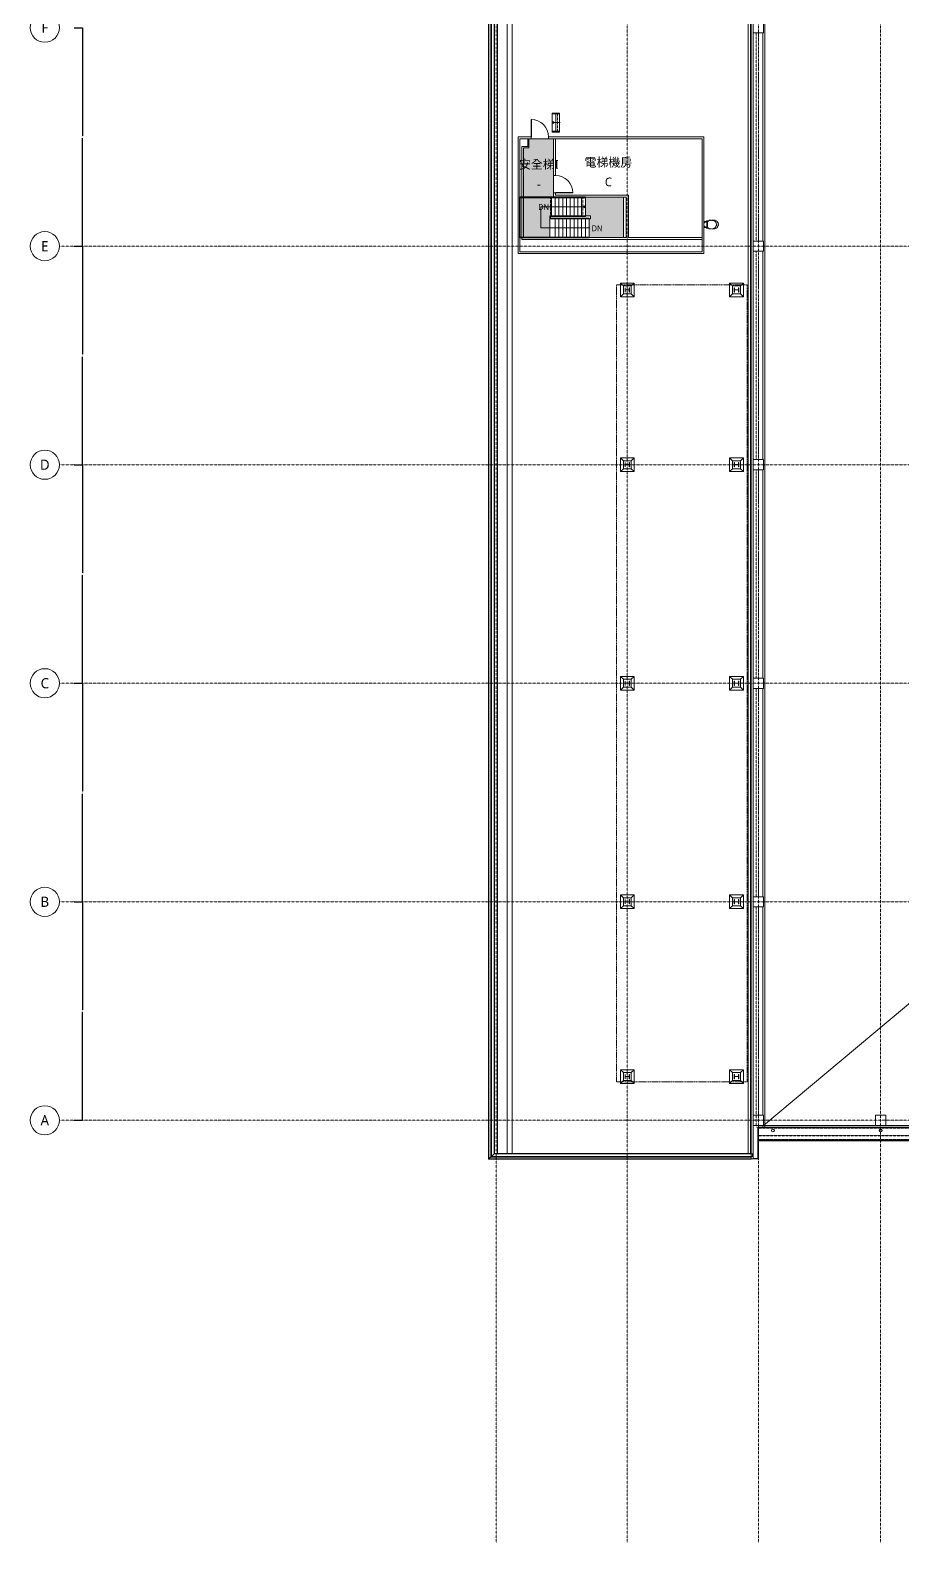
# Model space of a CAD drawing. Extents: x -255138 to 664740, y -29000 to 131250.
# Drawn here: x -32000 to 27918, y -29000 to 74825 of the extents above; entities that cross this region are included whole.
import ezdxf
from ezdxf.enums import TextEntityAlignment as Align

# ---------------------------------------------------------------- set-up
doc = ezdxf.new("R2010")
doc.units = 0
doc.header["$LTSCALE"] = 10
for name, pattern in [('H12PL4$0$JJP_三點線', [0.9, 0.3, -0.15, 0, -0.15, 0, -0.15, 0, -0.15]), ('H12PL4$0$JJP_虛線(退縮線、投影線、地下室範圍、非屬本工程、圖面分區)', [0.45, 0.3, -0.15]), ('H12PL4$0$TAI_虛線', [5.644, 2.822, -2.822]), ('H12PL4$0$虛線', [0.846667, 0.423333, -0.423333])]:
    doc.linetypes.add(name, pattern=pattern)
for name, color, linetype in [('H12PL4$0$A-DIM', 252, 'Continuous'), ('H12PL4$0$A-OBJE-2D', 252, 'Continuous'), ('H12PL4$0$A-OBJE-MEP', 252, 'Continuous'), ('H12PL4$0$A-ROOF', 252, 'Continuous'), ('H12PL4$0$A-STRS', 252, 'Continuous'), ('H12PL4$0$A-TEXT', 252, 'Continuous'), ('H12PL4$0$A-WALL-EX', 252, 'Continuous'), ('H12PL4$0$A-WALL-IN', 252, 'Continuous'), ('H12PL4$0$A-ZONE', 252, 'Continuous'), ('H12PL4$0$Door', 252, 'Continuous'), ('H12PL4$0$Hattch', 252, 'Continuous'), ('H12PL4$0$S-COL', 252, 'Continuous'), ('H12PL4$0$S-GRID', 252, 'Continuous'), ('H12PL4$0$S-SLAB-SHOW', 252, 'Continuous')]:
    doc.layers.add(name, color=color, linetype=linetype)
doc.styles.add('H12PL4$0$dim-txt', font='isocp.shx', dxfattribs={"width": 0.7, "bigfont": 'chineset.shx'})
doc.styles.add('H12PL4$0$Standard', font='', dxfattribs={"width": 0.8})
doc.styles.get('H12PL4$0$Standard').set_extended_font_data('Microsoft JhengHei')
doc.dimstyles.new('H12PL4$0$ARCH-dim-200MM', dxfattribs={"dimscale": 200, "dimtxt": 0.3, "dimasz": 0.1, "dimexe": 0.1, "dimexo": 0.1, "dimgap": 0.05, "dimtad": 1, "dimdec": 0, "dimlfac": 10, "dimrnd": 0.5, "dimdsep": 46, "dimtxsty": 'H12PL4$0$dim-txt', "dimblk": 'H12PL4$0$_Dot', "dimcen": 2, "dimclrd": 256, "dimclre": 256, "dimclrt": 256, "dimadec": 0, "dimazin": 0, "dimtfac": 1, "dimtix": 1, "dimtmove": 2, "dimatfit": 3, "dimldrblk": 'H12PL4$0$_OBLIQUE', "dimfxl": 1, "dimtvp": 1, "dimtolj": 1, "dimarcsym": 0})

# ---------------------------------------------------------------- blocks, each defined once
blk = doc.blocks.new('*D163')
at = {"layer": 'DEFPOINTS', "color": 0, "linetype": 'Continuous', "transparency": 16777216}
for p in [(-29000, 75000), (-29000, 60000), (-28420, 60000)]:
    blk.add_point(p, dxfattribs=at)
at = {"layer": 'H12PL4$0$A-DIM', "linetype": 'Continuous', "lineweight": -2, "transparency": 16777216}
for p, q in [((-28980, 75000), (-28400, 75000)), ((-28420, 74980), (-28420, 67588)), ((-28420, 60020), (-28420, 67412)), ((-28980, 60000), (-28400, 60000))]:
    blk.add_line(p, q, dxfattribs=at)
at = {"layer": 'H12PL4$0$A-DIM', "linetype": 'Continuous', "lineweight": 0, "transparency": 16777216, "insert": (-28420, 67500), "char_height": 60, "attachment_point": 5, "rotation": 90, "style": 'H12PL4$0$dim-txt'}
blk.add_mtext('\\A1;150000', dxfattribs=at)
blk = doc.blocks.new('H12PL4$0$_Dot')
blk = doc.blocks.new('H12PL4$0$_OBLIQUE')
at = {"color": 0, "linetype": 'ByBlock', "lineweight": -2}
blk.add_line((-0.5, -0.5), (0.5, 0.5), dxfattribs=at)
blk = doc.blocks.new('*D164')
at = {"layer": 'DEFPOINTS', "color": 0, "linetype": 'Continuous', "transparency": 16777216}
for p in [(-29000, 60000), (-29000, 45000), (-28420, 45000)]:
    blk.add_point(p, dxfattribs=at)
at = {"layer": 'H12PL4$0$A-DIM', "linetype": 'Continuous', "lineweight": -2, "transparency": 16777216}
for p, q in [((-28980, 60000), (-28400, 60000)), ((-28420, 59980), (-28420, 52588)), ((-28420, 45020), (-28420, 52412)), ((-28980, 45000), (-28400, 45000))]:
    blk.add_line(p, q, dxfattribs=at)
at = {"layer": 'H12PL4$0$A-DIM', "linetype": 'Continuous', "lineweight": 0, "transparency": 16777216, "insert": (-28420, 52500), "char_height": 60, "attachment_point": 5, "rotation": 90, "style": 'H12PL4$0$dim-txt'}
blk.add_mtext('\\A1;150000', dxfattribs=at)
blk = doc.blocks.new('*D165')
at = {"layer": 'DEFPOINTS', "color": 0, "linetype": 'Continuous', "transparency": 16777216}
for p in [(-29000, 45000), (-29000, 30000), (-28420, 30000)]:
    blk.add_point(p, dxfattribs=at)
at = {"layer": 'H12PL4$0$A-DIM', "linetype": 'Continuous', "lineweight": -2, "transparency": 16777216}
for p, q in [((-28980, 45000), (-28400, 45000)), ((-28420, 44980), (-28420, 37588)), ((-28420, 30020), (-28420, 37412)), ((-28980, 30000), (-28400, 30000))]:
    blk.add_line(p, q, dxfattribs=at)
at = {"layer": 'H12PL4$0$A-DIM', "linetype": 'Continuous', "lineweight": 0, "transparency": 16777216, "insert": (-28420, 37500), "char_height": 60, "attachment_point": 5, "rotation": 90, "style": 'H12PL4$0$dim-txt'}
blk.add_mtext('\\A1;150000', dxfattribs=at)
blk = doc.blocks.new('*D166')
at = {"layer": 'DEFPOINTS', "color": 0, "linetype": 'Continuous', "transparency": 16777216}
for p in [(-29000, 30000), (-29000, 15000), (-28420, 15000)]:
    blk.add_point(p, dxfattribs=at)
at = {"layer": 'H12PL4$0$A-DIM', "linetype": 'Continuous', "lineweight": -2, "transparency": 16777216}
for p, q in [((-28980, 30000), (-28400, 30000)), ((-28420, 29980), (-28420, 22588)), ((-28420, 15020), (-28420, 22412)), ((-28980, 15000), (-28400, 15000))]:
    blk.add_line(p, q, dxfattribs=at)
at = {"layer": 'H12PL4$0$A-DIM', "linetype": 'Continuous', "lineweight": 0, "transparency": 16777216, "insert": (-28420, 22500), "char_height": 60, "attachment_point": 5, "rotation": 90, "style": 'H12PL4$0$dim-txt'}
blk.add_mtext('\\A1;150000', dxfattribs=at)
blk = doc.blocks.new('*D167')
at = {"layer": 'DEFPOINTS', "color": 0, "linetype": 'Continuous', "transparency": 16777216}
for p in [(-29000, 15000), (-29000, 0), (-28420, 0)]:
    blk.add_point(p, dxfattribs=at)
at = {"layer": 'H12PL4$0$A-DIM', "linetype": 'Continuous', "lineweight": -2, "transparency": 16777216}
for p, q in [((-28980, 15000), (-28400, 15000)), ((-28420, 14980), (-28420, 7588)), ((-28420, 20), (-28420, 7412)), ((-28980, 0), (-28400, 0))]:
    blk.add_line(p, q, dxfattribs=at)
at = {"layer": 'H12PL4$0$A-DIM', "linetype": 'Continuous', "lineweight": 0, "transparency": 16777216, "insert": (-28420, 7500), "char_height": 60, "attachment_point": 5, "rotation": 90, "style": 'H12PL4$0$dim-txt'}
blk.add_mtext('\\A1;150000', dxfattribs=at)
blk = doc.blocks.new('H12PL4$0$萬用門(22改)-REVISED[12]_1')
at = {"layer": 'H12PL4$0$Door', "color": 5, "lineweight": 0}
for p, q in [((407, 6486), (392, 6486)), ((407, 6366), (392, 6366)), ((527, 6369), (407, 6369)), ((407, 6369), (407, 6366)), ((407, 6366), (527, 6366)), ((527, 6366), (527, 6369))]:
    blk.add_line(p, q, dxfattribs=at)
blk.add_arc((407, 6366), 120, 0, 90, dxfattribs=at)
blk = doc.blocks.new('H12PL4$0$萬用門(22改)-REVISED[3]_1')
at = {"layer": 'H12PL4$0$Door', "color": 5, "lineweight": 0}
for p, q in [((240, 6750), (240, 6870)), ((240, 6870), (243, 6870)), ((243, 6870), (243, 6750)), ((243, 6750), (240, 6750)), ((240, 6750), (240, 6738)), ((360, 6750), (360, 6738))]:
    blk.add_line(p, q, dxfattribs=at)
blk.add_arc((240, 6750), 120, 0, 90, dxfattribs=at)
blk = doc.blocks.new('H12PL4')
at = {"layer": 'H12PL4$0$Hattch', "linetype": 'Continuous', "lineweight": 0}
for points in [[(1875, 66747), (1875, 63360), (3925, 63360), (3925, 67380), (2250, 67380), (2250, 66747)], [(1875, 60600), (3685, 60600), (3685, 62080), (3785, 62080), (3785, 63360), (1875, 63360)], [(6125, 63360), (6125, 62080), (6485, 62080), (6485, 61880), (6385, 61880), (6385, 60600), (8750, 60600), (8750, 63360)]]:
    blk.add_hatch(color=256, dxfattribs=at).paths.add_polyline_path(points)
at = {"layer": 'H12PL4$0$A-OBJE-2D', "lineweight": 0}
blk.add_line((18350, -350), (126700, 90350), dxfattribs=at)
at = {"layer": 'H12PL4$0$A-OBJE-MEP', "lineweight": 0, "flags": 128}
for points in [[(19095, -700, 1), (18905, -700, 1)], [(26495, -700, 1), (26305, -700, 1)]]:
    blk.add_lwpolyline(points, format="xyb", close=True, dxfattribs=at)
at = {"layer": 'H12PL4$0$A-OBJE-MEP', "lineweight": 0}
for centre in [(19000, -700), (26400, -700)]:
    blk.add_circle(centre, 100, dxfattribs=at)
at = {"layer": 'H12PL4$0$A-ROOF', "linetype": 'H12PL4$0$TAI_虛線', "lineweight": 0, "flags": 128}
for points in [[(8248.06, 57349.86), (17227.03, 57354.64)], [(8248.06, 2650), (8248.06, 57349.86)], [(17227.03, 57354.64), (17227.03, 2650)], [(17227.03, 2650), (8248.06, 2650)]]:
    blk.add_lwpolyline(points, dxfattribs=at)
at = {"layer": 'H12PL4$0$A-STRS', "lineweight": 0}
for p, q in [((4350, 69140), (3850, 69140)), ((3850, 69140), (3850, 69090)), ((3850, 69090), (4350, 69090)), ((3850, 69090), (3850, 67890)), ((4350, 69090), (3850, 69090)), ((4100, 69090), (3850, 69090)), ((3850, 69090), (3850, 67890)), ((3950, 68565), (3850, 68490)), ((4100, 67890), (4100, 69090)), ((4350, 69090), (4100, 69090)), ((4100, 69090), (4100, 67890)), ((4100, 67890), (4100, 69090)), ((4350, 69090), (4350, 69140)), ((4350, 67890), (4350, 69090)), ((4350, 67890), (4350, 69090)), ((4100, 68490), (3850, 68490)), ((3850, 68490), (3950, 68415)), ((4350, 67890), (3850, 67890)), ((3850, 67890), (3850, 67840)), ((3850, 67890), (4350, 67890)), ((3850, 67890), (4100, 67890)), ((3850, 67840), (4350, 67840)), ((4350, 68490), (4100, 68490)), ((4100, 67890), (4350, 67890)), ((4350, 67840), (4350, 67890)), ((3785, 63380), (1605, 63380)), ((1605, 63380), (1605, 60580)), ((6125, 63380), (3785, 63380)), ((3785, 63380), (3785, 63330)), ((6125, 63380), (3785, 63380)), ((3785, 63380), (3785, 63330)), ((3785, 63330), (3785, 63380)), ((6125, 63330), (6125, 63380)), ((6125, 63330), (6125, 63380)), ((1655, 60630), (1655, 63330)), ((1655, 63330), (3785, 63330)), ((1655, 63330), (1655, 60630)), ((3717.34, 63330), (1655, 63330)), ((1655, 63330), (1655, 60630)), ((3785, 63330), (1655, 63330)), ((3785, 62705), (3060, 62705)), ((3060, 62705), (3060, 61255)), ((3785, 63330), (3717.34, 63330)), ((3785, 63330), (6125, 63330)), ((3785, 63330), (3785, 62080)), ((6125, 63330), (3785, 63330)), ((4045, 63330), (3785, 63330)), ((3785, 63330), (3785, 62080)), ((3785, 63330), (6125, 63330)), ((6125, 63330), (3785, 63330)), ((3785, 62080), (3785, 63330)), ((3785, 62080), (3785, 63330)), ((3785, 62080), (3785, 63330)), ((4045, 63330), (3785, 63330)), ((3785, 63330), (3785, 62080)), ((3785, 62080), (3785, 63330)), ((4045, 62705), (3785, 62705)), ((5865, 62705), (3785, 62705)), ((4045, 62080), (4045, 63330)), ((4305, 63330), (4045, 63330)), ((4045, 63330), (4045, 62080)), ((4045, 62080), (4045, 63330)), ((4045, 62080), (4045, 63330)), ((4305, 63330), (4045, 63330)), ((4045, 63330), (4045, 62080)), ((4045, 62080), (4045, 63330)), ((5865, 62705), (4045, 62705)), ((4305, 62080), (4305, 63330)), ((4565, 63330), (4305, 63330)), ((4305, 63330), (4305, 62080)), ((4305, 62080), (4305, 63330)), ((4305, 62080), (4305, 63330)), ((4565, 63330), (4305, 63330)), ((4305, 63330), (4305, 62080)), ((4305, 62080), (4305, 63330)), ((4565, 62080), (4565, 63330)), ((4825, 63330), (4565, 63330)), ((4565, 63330), (4565, 62080)), ((4565, 62080), (4565, 63330)), ((4565, 62080), (4565, 63330)), ((4825, 63330), (4565, 63330)), ((4565, 63330), (4565, 62080)), ((4565, 62080), (4565, 63330)), ((4825, 62080), (4825, 63330)), ((5085, 63330), (4825, 63330)), ((4825, 63330), (4825, 62080)), ((4825, 62080), (4825, 63330)), ((4825, 62080), (4825, 63330)), ((5085, 63330), (4825, 63330)), ((4825, 63330), (4825, 62080)), ((4825, 62080), (4825, 63330)), ((5085, 62080), (5085, 63330)), ((5345, 63330), (5085, 63330)), ((5085, 63330), (5085, 62080)), ((5085, 62080), (5085, 63330)), ((5085, 62080), (5085, 63330)), ((5345, 63330), (5085, 63330)), ((5085, 63330), (5085, 62080)), ((5085, 62080), (5085, 63330)), ((5345, 62080), (5345, 63330)), ((5605, 63330), (5345, 63330)), ((5345, 63330), (5345, 62080)), ((5345, 62080), (5345, 63330)), ((5345, 62080), (5345, 63330)), ((5605, 63330), (5345, 63330)), ((5345, 63330), (5345, 62080)), ((5345, 62080), (5345, 63330)), ((5605, 62080), (5605, 63330)), ((5865, 63330), (5605, 63330)), ((5605, 63330), (5605, 62080)), ((5605, 62080), (5605, 63330)), ((5605, 62080), (5605, 63330)), ((5865, 63330), (5605, 63330)), ((5605, 63330), (5605, 62080)), ((5605, 62080), (5605, 63330)), ((5865, 62080), (5865, 63330)), ((6125, 63330), (5865, 63330)), ((5865, 63330), (5865, 62080)), ((5865, 62080), (5865, 63330)), ((5865, 62080), (5865, 63330)), ((6125, 63330), (5865, 63330)), ((5865, 63330), (5865, 62080)), ((5865, 62080), (5865, 63330)), ((6125, 62705), (5865, 62705)), ((6125, 62705), (5865, 62705)), ((6125, 62705), (6025, 62780)), ((6125, 62705), (6025, 62780)), ((6025, 62630), (6125, 62705)), ((6025, 62630), (6125, 62705)), ((6125, 62080), (6125, 63330)), ((6125, 62080), (6125, 63330)), ((6125, 62080), (6125, 63330)), ((6125, 62080), (6125, 63330)), ((3785, 62080), (3685, 62080)), ((3685, 62080), (3685, 61880)), ((3685, 61880), (3685, 62080)), ((3685, 62080), (3717.34, 62080)), ((3685, 61880), (3685, 62080)), ((3685, 62080), (3785, 62080)), ((3685, 61880), (4045, 61880)), ((4045, 61880), (3685, 61880)), ((4045, 61880), (3685, 61880)), ((3717.34, 62080), (3785, 62080)), ((3735, 61930), (3735, 62030)), ((3735, 62030), (3785, 62030)), ((4045, 61930), (3735, 61930)), ((6125, 62080), (3785, 62080)), ((3785, 62080), (3785, 62030)), ((3785, 62080), (6125, 62080)), ((3785, 62080), (4045, 62080)), ((6125, 62080), (3785, 62080)), ((3785, 62080), (3785, 62030)), ((3785, 62030), (3785, 62080)), ((3785, 62080), (6125, 62080)), ((3785, 62080), (4045, 62080)), ((3785, 62030), (6125, 62030)), ((3785, 62030), (6125, 62030)), ((4045, 62080), (4305, 62080)), ((4045, 62080), (4305, 62080)), ((4045, 61880), (4045, 61930)), ((6385, 61930), (4045, 61930)), ((4045, 61930), (4045, 61880)), ((4045, 61880), (6385, 61880)), ((6385, 61880), (4045, 61880)), ((4045, 61880), (4045, 60630)), ((4045, 61880), (4045, 60630)), ((4045, 60630), (4045, 61880)), ((4305, 61880), (4045, 61880)), ((4045, 61880), (4045, 60630)), ((4305, 62080), (4565, 62080)), ((4305, 62080), (4565, 62080)), ((4305, 61880), (4305, 60630)), ((4305, 60630), (4305, 61880)), ((4305, 61880), (4305, 60630)), ((4565, 61880), (4305, 61880)), ((4565, 62080), (4825, 62080)), ((4565, 62080), (4825, 62080)), ((4565, 61880), (4565, 60630)), ((4565, 60630), (4565, 61880)), ((4565, 61880), (4565, 60630)), ((4825, 61880), (4565, 61880)), ((4825, 62080), (5085, 62080)), ((4825, 62080), (5085, 62080)), ((4825, 61880), (4825, 60630)), ((4825, 60630), (4825, 61880)), ((4825, 61880), (4825, 60630)), ((5085, 61880), (4825, 61880)), ((5085, 62080), (5345, 62080)), ((5085, 62080), (5345, 62080)), ((5085, 61880), (5085, 60630)), ((5085, 60630), (5085, 61880)), ((5085, 61880), (5085, 60630)), ((5345, 61880), (5085, 61880)), ((5345, 62080), (5605, 62080)), ((5345, 62080), (5605, 62080)), ((5345, 61880), (5345, 60630)), ((5345, 60630), (5345, 61880)), ((5345, 61880), (5345, 60630)), ((5605, 61880), (5345, 61880)), ((5605, 62080), (5865, 62080)), ((5605, 62080), (5865, 62080)), ((5605, 61880), (5605, 60630)), ((5605, 60630), (5605, 61880)), ((5605, 61880), (5605, 60630)), ((5865, 61880), (5605, 61880)), ((5865, 62080), (6125, 62080)), ((5865, 62080), (6125, 62080)), ((5865, 61880), (5865, 60630)), ((5865, 60630), (5865, 61880)), ((5865, 61880), (5865, 60630)), ((6125, 61880), (5865, 61880)), ((6125, 62030), (6125, 62080)), ((6125, 62030), (6125, 62080)), ((6125, 61880), (6125, 60630)), ((6125, 60630), (6125, 61880)), ((6125, 61880), (6125, 60630)), ((6385, 61880), (6125, 61880)), ((6385, 61880), (6385, 61930)), ((6385, 60630), (6385, 61880)), ((6385, 60630), (6385, 61880)), ((14462.4, 61698.6), (14462.4, 61724)), ((14462.4, 61724), (14513.2, 61724)), ((14513.2, 61698.6), (14462.4, 61698.6)), ((14462.4, 61276.4), (14462.4, 61251)), ((14513.2, 61276.4), (14462.4, 61276.4)), ((14513.2, 61724), (14513.2, 61698.6)), ((14513.2, 61251), (14513.2, 61276.4)), ((1605, 60580), (4045, 60580)), ((4045, 60630), (1655, 60630)), ((1655, 60630), (4045, 60630)), ((1655, 60630), (4045, 60630)), ((3060, 61255), (4045, 61255)), ((4045, 61255), (6125, 61255)), ((4045, 60580), (4045, 60630)), ((6385, 60630), (4045, 60630)), ((4045, 60630), (4045, 60580)), ((4045, 60630), (6385, 60630)), ((4045, 60630), (4305, 60630)), ((4045, 60580), (6385, 60580)), ((4305, 60630), (4565, 60630)), ((4565, 60630), (4825, 60630)), ((4825, 60630), (5085, 60630)), ((5085, 60630), (5345, 60630)), ((5345, 60630), (5605, 60630)), ((5605, 60630), (5865, 60630)), ((5865, 60630), (6125, 60630)), ((6125, 61255), (6385, 61255)), ((6125, 60630), (6385, 60630)), ((6385, 60580), (6385, 60630)), ((14462.4, 61251), (14513.2, 61251))]:
    blk.add_line(p, q, dxfattribs=at)
at = {"layer": 'H12PL4$0$A-STRS', "linetype": 'H12PL4$0$JJP_虛線(退縮線、投影線、地下室範圍、非屬本工程、圖面分區)', "lineweight": 0}
for p, q in [((4196.64, 69090), (4196.64, 67890)), ((3717.34, 63330), (3717.34, 62080)), ((5945.91, 63330), (5945.91, 62080)), ((5945.91, 63330), (5945.91, 62080)), ((4045, 61880), (4045, 60630))]:
    blk.add_line(p, q, dxfattribs=at)
at = {"layer": 'H12PL4$0$A-STRS', "linetype": 'H12PL4$0$虛線', "lineweight": 0}
for p, q in [((14614.8, 61787.5), (14525.9, 61685.9)), ((14614.8, 61787.5), (14525.9, 61685.9)), ((14525.9, 61685.9), (14525.9, 61673.2)), ((14525.9, 61685.9), (14525.9, 61673.2)), ((14525.9, 61673.2), (14532.25, 61673.2)), ((14525.9, 61673.2), (14532.25, 61673.2)), ((14532.25, 61301.8), (14525.9, 61301.8)), ((14525.9, 61301.8), (14525.9, 61289.1)), ((14532.25, 61301.8), (14525.9, 61301.8)), ((14525.9, 61301.8), (14525.9, 61289.1)), ((14525.9, 61289.1), (14614.8, 61187.5)), ((14525.9, 61289.1), (14614.8, 61187.5)), ((14532.25, 61673.2), (14621.15, 61774.8)), ((14532.25, 61673.2), (14621.15, 61774.8)), ((14621.15, 61200.2), (14532.25, 61301.8)), ((14621.15, 61200.2), (14532.25, 61301.8)), ((14957.7, 61787.5), (14614.8, 61787.5)), ((14830.7, 61787.5), (14614.8, 61787.5)), ((14621.15, 61774.8), (14957.7, 61774.8)), ((14621.15, 61774.8), (14830.7, 61774.8)), ((14614.8, 61187.5), (14957.7, 61187.5)), ((14614.8, 61187.5), (14830.7, 61187.5)), ((14957.7, 61200.2), (14621.15, 61200.2)), ((14830.7, 61200.2), (14621.15, 61200.2))]:
    blk.add_line(p, q, dxfattribs=at)
at = {"layer": 'H12PL4$0$A-STRS', "lineweight": 0, "flags": 128}
for points in [[(4350, 68515, 1), (4350, 68465, 1)], [(3785, 62680, 1), (3785, 62730, 1)], [(6385, 61280, 1), (6385, 61230, 1)]]:
    blk.add_lwpolyline(points, format="xyb", close=True, dxfattribs=at)
for points in [[(14525.9, 61673.2), (14322.7, 61673.2), (14322.7, 61609.7), (14310, 61609.7), (14310, 61685.9), (14525.9, 61685.9)], [(14322.7, 61365.3), (14322.7, 61301.8), (14525.9, 61301.8), (14525.9, 61289.1), (14310, 61289.1), (14310, 61365.3)], [(14449.7, 61685.9), (14449.7, 61736.7), (14525.9, 61736.7), (14525.9, 61685.9)], [(14449.7, 61289.1), (14525.9, 61289.1), (14525.9, 61238.3), (14449.7, 61238.3)], [(14472.8, 61673.2), (14502.8, 61673.2), (14502.8, 61301.8), (14472.8, 61301.8)]]:
    blk.add_lwpolyline(points, close=True, dxfattribs=at)
at = {"layer": 'H12PL4$0$A-STRS', "linetype": 'H12PL4$0$虛線', "lineweight": 0}
for centre, radius in [((14830.7, 61487.5), 300), ((14830.7, 61487.5), 287.3), ((14957.7, 61487.5), 300), ((14957.7, 61487.5), 287.3)]:
    blk.add_arc(centre, radius, 270, 90, dxfattribs=at)
at = {"layer": 'H12PL4$0$A-WALL-EX', "lineweight": 0}
for p, q in [((2400, 67500), (2400, 67380)), ((3600, 67500), (3600, 67380)), ((126700, -465), (18000, -465))]:
    blk.add_line(p, q, dxfattribs=at)
at = {"layer": 'H12PL4$0$A-WALL-EX', "linetype": 'H12PL4$0$JJP_虛線(退縮線、投影線、地下室範圍、非屬本工程、圖面分區)', "lineweight": 0}
for p, q in [((18000, -550), (126646.29, -550)), ((18000, -1050), (126646.29, -1050)), ((18000, -1330), (126700, -1330)), ((18000, -1345), (126700, -1345)), ((18000, -1365), (126700, -1365))]:
    blk.add_line(p, q, dxfattribs=at)
at = {"layer": 'H12PL4$0$A-WALL-EX', "lineweight": 0, "flags": 128}
for points in [[(17500, -2650), (17500, 91700)], [(17500, -2650), (17500, 91700)], [(17500, -2650), (17500, 91700)], [(17500, -2650), (17500, 91700)], [(-525, -2675), (-525, 83025)], [(-500, 83000), (-500, -2650)], [(-380, -2530), (-380, 82880)], [(-330, 82830), (-330, -2480)], [(-150, -2300), (-150, 82650)], [(-125, -2275), (-125, 82625)], [(17500, 83000), (17500, -2615)], [(17650, 60350), (17650, 74650)], [(1500, 67500), (1620, 67500)], [(1500, 67500), (1500, 59500)], [(2400, 67500), (1620, 67500)], [(14140, 67500), (3600, 67500)], [(14260, 67500), (14140, 67500)], [(14260, 59500), (14260, 67500)], [(1620, 67380), (2400, 67380)], [(1620, 59620), (1620, 67380)], [(3600, 67380), (14140, 67380)], [(14140, 67380), (14140, 59620)], [(1500, 59500), (1620, 59500)], [(14140, 59620), (1620, 59620)], [(1620, 59500), (14140, 59500)], [(14260, 59500), (14140, 59500)], [(17650, 45350), (17650, 59650)], [(17650, 30350), (17650, 44650)], [(17650, 15350), (17650, 29650)], [(17650, 350), (17650, 14650)], [(17650, -2615), (17650, -350)], [(18000, -482.5), (17965, -482.5)], [(17965, -482.5), (17965, -2615)], [(126700, -350), (18000, -350)], [(18000, -465), (18000, -350)], [(18000, -482.5), (18000, -465)], [(18000, -500), (68150, -500)], [(18000, -500), (126700, -500)], [(18000, -500), (126700, -500)], [(18000, -2650), (18000, -500)], [(18000, -1400), (126700, -1400)], [(-525, -2675), (-125, -2275)], [(17500, -2675), (-525, -2675)], [(-500, -2650), (-380, -2650)], [(17500, -2530), (-380, -2530)], [(-380, -2650), (17500, -2650)], [(-330, -2480), (-150, -2480)], [(17600, -2300), (-150, -2300)], [(-150, -2480), (17600, -2480)], [(17500, -2275), (-125, -2275)], [(17500, -2675), (17500, -2275)], [(17500, -2650), (17500, -2530)], [(17500, -2615), (17500, -2650)], [(17500, -2650), (17965, -2650)], [(17600, -2300), (17600, -2480)], [(17965, -2615), (17650, -2615)], [(17965, -2650), (18000, -2650)]]:
    blk.add_lwpolyline(points, dxfattribs=at)
at = {"layer": 'H12PL4$0$A-WALL-EX', "linetype": 'H12PL4$0$JJP_虛線(退縮線、投影線、地下室範圍、非屬本工程、圖面分區)', "lineweight": 0, "flags": 128}
for points in [[(17850, 74650), (17850, 60350)], [(18000, 72075), (18000, 74650)], [(18000, 69075), (18000, 71925)], [(18000, 66075), (18000, 68925)], [(18000, 63075), (18000, 65925)], [(18000, 60350), (18000, 62925)], [(17850, 59650), (17850, 45350)], [(18000, 57075), (18000, 59650)], [(18000, 54075), (18000, 56925)], [(18000, 51075), (18000, 53925)], [(18000, 48075), (18000, 50925)], [(18000, 45350), (18000, 47925)], [(17850, 44650), (17850, 30350)], [(18000, 42075), (18000, 44650)], [(18000, 39075), (18000, 41925)], [(18000, 36075), (18000, 38925)], [(18000, 33075), (18000, 35925)], [(18000, 30350), (18000, 32925)], [(17850, 29650), (17850, 15350)], [(18000, 27075), (18000, 29650)], [(18000, 24075), (18000, 26925)], [(18000, 21075), (18000, 23925)], [(18000, 18075), (18000, 20925)], [(18000, 15350), (18000, 17925)], [(17850, 14650), (17850, -482.5)], [(18000, -482.5), (18000, 14650)], [(17850, -482.5), (18000, -482.5)], [(126700, -520), (18000, -520)], [(18000, -520), (18000, -1315)], [(126646.29, -525), (18000, -525)], [(18000, -550), (18000, -525)], [(18000, -1050), (18000, -550)], [(18000, -1075), (18000, -1050)], [(18000, -1075), (126646.29, -1075)], [(126700, -1315), (18000, -1315)], [(18000, -1365), (18000, -1345)], [(18000, -1345), (126700, -1345)], [(18000, -1415), (18000, -1365)], [(126700, -1365), (18000, -1365)], [(18000, -1365), (18000, -1400)], [(18000, -1400), (126700, -1400)], [(18000, -1415), (126700, -1415)]]:
    blk.add_lwpolyline(points, dxfattribs=at)
at = {"layer": 'H12PL4$0$A-WALL-IN', "lineweight": 0}
for p, q in [((4075, 64860), (3925, 64860)), ((4075, 63660), (3925, 63660))]:
    blk.add_line(p, q, dxfattribs=at)
at = {"layer": 'H12PL4$0$A-WALL-IN', "lineweight": 0, "flags": 128}
for points in [[(18450, -465.1), (18450, 85450)], [(18300, 74650), (18300, 60350)], [(1750, 66837), (1875, 66837)], [(1750, 66837), (1750, 60600)], [(2163, 66837), (1875, 66837)], [(1875, 66747), (2250, 66747)], [(1875, 60600), (1875, 66747)], [(2250, 67380), (2163, 67380)], [(2163, 67380), (2163, 66837)], [(2250, 66837), (2250, 67380)], [(2250, 66747), (2250, 66837)], [(4075, 67380), (3925, 67380)], [(3925, 67380), (3925, 64860)], [(4075, 64860), (4075, 67380)], [(3925, 63660), (3925, 63360)], [(3925, 63360), (4075, 63360)], [(4075, 63510), (4075, 63660)], [(9075, 63510), (4075, 63510)], [(4075, 63360), (8925, 63360)], [(8925, 63360), (8925, 60600)], [(9075, 63510), (9075, 63360)], [(9075, 60600), (9075, 63360)], [(1750, 60450), (1750, 60600)], [(1750, 60450), (14140, 60450)], [(8925, 60600), (1875, 60600)], [(14140, 60600), (9075, 60600)], [(14140, 60450), (14140, 60600)], [(18300, 59650), (18300, 45350)], [(18300, 44650), (18300, 30350)], [(18300, 29650), (18300, 15350)], [(18300, 14650), (18300, 350)], [(18300, -350), (18300, -465.1)], [(18300, -465.1), (18450, -465.1)]]:
    blk.add_lwpolyline(points, dxfattribs=at)
at = {"layer": 'H12PL4$0$S-COL', "lineweight": 0, "flags": 128}
for points in [[(17650, 74650), (18350, 74650), (18350, 75350), (17650, 75350)], [(17650, 59650), (18350, 59650), (18350, 60350), (17650, 60350)], [(8850, 57150), (8850, 56850), (8865, 56850), (8865, 56995), (9135, 56995), (9135, 56850), (9150, 56850), (9150, 57150), (9135, 57150), (9135, 57005), (8865, 57005), (8865, 57150)], [(16350, 57150), (16350, 56850), (16365, 56850), (16365, 56995), (16635, 56995), (16635, 56850), (16650, 56850), (16650, 57150), (16635, 57150), (16635, 57005), (16365, 57005), (16365, 57150)], [(8850, 45150), (8850, 44850), (8865, 44850), (8865, 44995), (9135, 44995), (9135, 44850), (9150, 44850), (9150, 45150), (9135, 45150), (9135, 45005), (8865, 45005), (8865, 45150)], [(16350, 45150), (16350, 44850), (16365, 44850), (16365, 44995), (16635, 44995), (16635, 44850), (16650, 44850), (16650, 45150), (16635, 45150), (16635, 45005), (16365, 45005), (16365, 45150)], [(17650, 44650), (18350, 44650), (18350, 45350), (17650, 45350)], [(8850, 30150), (8850, 29850), (8865, 29850), (8865, 29995), (9135, 29995), (9135, 29850), (9150, 29850), (9150, 30150), (9135, 30150), (9135, 30005), (8865, 30005), (8865, 30150)], [(16350, 30150), (16350, 29850), (16365, 29850), (16365, 29995), (16635, 29995), (16635, 29850), (16650, 29850), (16650, 30150), (16635, 30150), (16635, 30005), (16365, 30005), (16365, 30150)], [(17650, 29650), (18350, 29650), (18350, 30350), (17650, 30350)], [(8850, 15150), (8850, 14850), (8865, 14850), (8865, 14995), (9135, 14995), (9135, 14850), (9150, 14850), (9150, 15150), (9135, 15150), (9135, 15005), (8865, 15005), (8865, 15150)], [(16350, 15150), (16350, 14850), (16365, 14850), (16365, 14995), (16635, 14995), (16635, 14850), (16650, 14850), (16650, 15150), (16635, 15150), (16635, 15005), (16365, 15005), (16365, 15150)], [(17650, 14650), (18350, 14650), (18350, 15350), (17650, 15350)], [(8850, 3150), (8850, 2850), (8865, 2850), (8865, 2995), (9135, 2995), (9135, 2850), (9150, 2850), (9150, 3150), (9135, 3150), (9135, 3005), (8865, 3005), (8865, 3150)], [(16350, 3150), (16350, 2850), (16365, 2850), (16365, 2995), (16635, 2995), (16635, 2850), (16650, 2850), (16650, 3150), (16635, 3150), (16635, 3005), (16365, 3005), (16365, 3150)]]:
    blk.add_lwpolyline(points, close=True, dxfattribs=at)
for points in [[(8530, 56530), (8530, 57470)], [(8730, 57270), (8530, 57470)], [(8530, 57470), (9470, 57470)], [(8730, 57270), (8730, 56730)], [(9270, 57270), (8730, 57270)], [(9470, 57470), (9270, 57270)], [(9270, 56730), (9270, 57270)], [(9470, 57470), (9470, 56530)], [(16030, 56530), (16030, 57470)], [(16230, 57270), (16030, 57470)], [(16030, 57470), (16970, 57470)], [(16230, 57270), (16230, 56730)], [(16770, 57270), (16230, 57270)], [(16970, 57470), (16770, 57270)], [(16770, 56730), (16770, 57270)], [(16970, 57470), (16970, 56530)], [(8730, 56730), (8530, 56530)], [(8530, 56530), (9470, 56530)], [(8730, 56730), (9270, 56730)], [(9470, 56530), (9270, 56730)], [(16230, 56730), (16030, 56530)], [(16030, 56530), (16970, 56530)], [(16230, 56730), (16770, 56730)], [(16970, 56530), (16770, 56730)], [(8530, 44530), (8530, 45470)], [(8730, 45270), (8530, 45470)], [(8530, 45470), (9470, 45470)], [(8730, 44730), (8530, 44530)], [(8730, 45270), (8730, 44730)], [(9270, 45270), (8730, 45270)], [(8730, 44730), (9270, 44730)], [(9470, 45470), (9270, 45270)], [(9270, 44730), (9270, 45270)], [(9470, 44530), (9270, 44730)], [(9470, 45470), (9470, 44530)], [(16030, 44530), (16030, 45470)], [(16230, 45270), (16030, 45470)], [(16030, 45470), (16970, 45470)], [(16230, 44730), (16030, 44530)], [(16230, 45270), (16230, 44730)], [(16770, 45270), (16230, 45270)], [(16230, 44730), (16770, 44730)], [(16970, 45470), (16770, 45270)], [(16770, 44730), (16770, 45270)], [(16970, 44530), (16770, 44730)], [(16970, 45470), (16970, 44530)], [(8530, 44530), (9470, 44530)], [(16030, 44530), (16970, 44530)], [(8530, 29530), (8530, 30470)], [(8730, 30270), (8530, 30470)], [(8530, 30470), (9470, 30470)], [(8730, 30270), (8730, 29730)], [(9270, 30270), (8730, 30270)], [(9470, 30470), (9270, 30270)], [(9270, 29730), (9270, 30270)], [(9470, 30470), (9470, 29530)], [(16030, 29530), (16030, 30470)], [(16230, 30270), (16030, 30470)], [(16030, 30470), (16970, 30470)], [(16230, 30270), (16230, 29730)], [(16770, 30270), (16230, 30270)], [(16970, 30470), (16770, 30270)], [(16770, 29730), (16770, 30270)], [(16970, 30470), (16970, 29530)], [(8730, 29730), (8530, 29530)], [(8530, 29530), (9470, 29530)], [(8730, 29730), (9270, 29730)], [(9470, 29530), (9270, 29730)], [(16230, 29730), (16030, 29530)], [(16030, 29530), (16970, 29530)], [(16230, 29730), (16770, 29730)], [(16970, 29530), (16770, 29730)], [(8530, 14530), (8530, 15470)], [(8730, 15270), (8530, 15470)], [(8530, 15470), (9470, 15470)], [(8730, 14730), (8530, 14530)], [(8730, 15270), (8730, 14730)], [(9270, 15270), (8730, 15270)], [(8730, 14730), (9270, 14730)], [(9470, 15470), (9270, 15270)], [(9270, 14730), (9270, 15270)], [(9470, 14530), (9270, 14730)], [(9470, 15470), (9470, 14530)], [(16030, 14530), (16030, 15470)], [(16230, 15270), (16030, 15470)], [(16030, 15470), (16970, 15470)], [(16230, 14730), (16030, 14530)], [(16230, 15270), (16230, 14730)], [(16770, 15270), (16230, 15270)], [(16230, 14730), (16770, 14730)], [(16970, 15470), (16770, 15270)], [(16770, 14730), (16770, 15270)], [(16970, 14530), (16770, 14730)], [(16970, 15470), (16970, 14530)], [(8530, 14530), (9470, 14530)], [(16030, 14530), (16970, 14530)], [(8530, 2530), (8530, 3470)], [(8730, 3270), (8530, 3470)], [(8530, 3470), (9470, 3470)], [(8730, 3270), (8730, 2730)], [(9270, 3270), (8730, 3270)], [(9470, 3470), (9270, 3270)], [(9270, 2730), (9270, 3270)], [(9470, 3470), (9470, 2530)], [(16030, 2530), (16030, 3470)], [(16230, 3270), (16030, 3470)], [(16030, 3470), (16970, 3470)], [(16230, 3270), (16230, 2730)], [(16770, 3270), (16230, 3270)], [(16970, 3470), (16770, 3270)], [(16770, 2730), (16770, 3270)], [(16970, 3470), (16970, 2530)], [(8730, 2730), (8530, 2530)], [(8530, 2530), (9470, 2530)], [(8730, 2730), (9270, 2730)], [(9470, 2530), (9270, 2730)], [(16230, 2730), (16030, 2530)], [(16030, 2530), (16970, 2530)], [(16230, 2730), (16770, 2730)], [(16970, 2530), (16770, 2730)], [(18350, -350), (18350, 350), (17650, 350), (17650, -350), (18000, -350)], [(26750, -350), (26750, 350), (26050, 350), (26050, -350)]]:
    blk.add_lwpolyline(points, dxfattribs=at)
at = {"layer": 'H12PL4$0$S-GRID', "linetype": 'H12PL4$0$JJP_三點線', "lineweight": 0}
for p, q in [((0, 128250), (0, -28000)), ((9000, 128250), (9000, -28000)), ((18000, 128250), (18000, -28000)), ((26400, 128250), (26400, -28000)), ((-29000, 60000), (-30000, 60000)), ((-29000, 60000), (289600, 60000)), ((-29000, 45000), (-30000, 45000)), ((-29000, 45000), (289600, 45000)), ((-29000, 30000), (-30000, 30000)), ((-29000, 30000), (289600, 30000)), ((-29000, 15000), (-30000, 15000)), ((-29000, 15000), (289600, 15000)), ((-29000, 0), (-30000, 0)), ((-29000, 0), (289600, 0)), ((0, -28000), (0, -29000)), ((9000, -28000), (9000, -29000)), ((18000, -28000), (18000, -29000)), ((26400, -28000), (26400, -29000))]:
    blk.add_line(p, q, dxfattribs=at)
at = {"layer": 'H12PL4$0$S-GRID', "lineweight": 0}
for centre in [(-31000, 75000), (-31000, 60000), (-31000, 45000), (-31000, 30000), (-31000, 15000), (-31000, 0)]:
    blk.add_circle(centre, 1000, dxfattribs=at)
at = {"layer": 'H12PL4$0$S-GRID', "linetype": 'H12PL4$0$JJP_三點線', "lineweight": 0}
for p in [(-29000, 60000), (-29000, 60000), (-29000, 45000), (-29000, 45000), (-29000, 30000), (-29000, 30000), (-29000, 15000), (-29000, 15000), (-29000, 0), (-29000, 0)]:
    blk.add_point(p, dxfattribs=at)
at = {"layer": 'H12PL4$0$S-SLAB-SHOW', "lineweight": 0}
for p, q in [((90, -2300), (90, 82649.75)), ((750, -2300), (750, 82649.75)), ((1100, -2300), (1100, 82649.75)), ((17300, -2300), (17300, 82649.75))]:
    blk.add_line(p, q, dxfattribs=at)
at = {"layer": 'H12PL4$0$S-SLAB-SHOW', "lineweight": 0, "flags": 128}
for points in [[(-150, 82649.75), (-150, -2300)], [(17470, -2300), (17470, 82649.75)], [(90, -2300), (-150, -2300)], [(750, -2300), (90, -2300)], [(1100, -2300), (750, -2300)], [(17300, -2300), (1100, -2300)], [(17470, -2300), (17300, -2300)]]:
    blk.add_lwpolyline(points, dxfattribs=at)
for points in [[(1875, 66747), (1875, 63360), (3925, 63360), (3925, 67380), (2250, 67380), (2250, 66747)], [(1875, 60600), (3685, 60600), (3685, 62080), (3785, 62080), (3785, 63360), (1875, 63360)], [(6125, 63360), (8750, 63360), (8750, 60600), (6385, 60600), (6385, 61880), (6485, 61880), (6485, 62080), (6125, 62080)]]:
    blk.add_lwpolyline(points, close=True, dxfattribs=at)
at = {"layer": 'H12PL4$0$Door', "lineweight": 0, "xscale": 10, "yscale": 10, "zscale": 10}
for name in ['H12PL4$0$萬用門(22改)-REVISED[3]_1', 'H12PL4$0$萬用門(22改)-REVISED[12]_1']:
    blk.add_blockref(name, (0, 0), dxfattribs=at)
at = {"layer": 'H12PL4$0$A-TEXT', "linetype": 'Continuous', "lineweight": 0, "char_height": 400, "attachment_point": 4, "style": 'H12PL4$0$Standard'}
for insert in [(2894.06, 62688.78), (6560.46, 61229.69)]:
    blk.add_mtext('\\A1;DN', dxfattribs=dict(at, insert=insert))
at = {"layer": 'H12PL4$0$A-ZONE', "style": 'H12PL4$0$Standard'}
for s, p in [('安全梯I', (2924.16, 65912.96)), ('電梯機房', (7705.01, 66054.68)), ('C', (7705.01, 64712.79)), ('-', (2924.16, 64571.07))]:
    blk.add_text(s, height=600, dxfattribs=at).set_placement(p, align=Align.TOP_CENTER)
at = {"layer": 'H12PL4$0$S-GRID', "style": 'H12PL4$0$Standard'}
for s, p in [('F', (-31000, 75350)), ('E', (-31000, 60350)), ('D', (-31000, 45350)), ('C', (-31000, 30350)), ('B', (-31000, 15350)), ('A', (-31000, 350))]:
    blk.add_text(s, height=700, dxfattribs=at).set_placement(p, align=Align.TOP_CENTER)
at = {"layer": 'H12PL4$0$A-DIM', "linetype": 'Continuous', "lineweight": 0}
for base, p1, p2, picture, middle in [((-28420, 60000), (-29000, 75000), (-29000, 60000), '*D163', (-28420, 67500)), ((-28420, 45000), (-29000, 60000), (-29000, 45000), '*D164', (-28420, 52500)), ((-28420, 30000), (-29000, 45000), (-29000, 30000), '*D165', (-28420, 37500)), ((-28420, 15000), (-29000, 30000), (-29000, 15000), '*D166', (-28420, 22500)), ((-28420, 0), (-29000, 15000), (-29000, 0), '*D167', (-28420, 7500))]:
    dim = blk.add_linear_dim(base=base, p1=p1, p2=p2, angle=270, dimstyle='H12PL4$0$ARCH-dim-200MM', dxfattribs=at)
    dim.commit()
    dim.dimension.update_dxf_attribs({"geometry": picture, "text_midpoint": middle, "dimtype": 128, "text_rotation": 90})

msp = doc.modelspace()

# ---------------------------------------------------------------- block references
msp.add_blockref('H12PL4', (0, 0))

doc.saveas('drawing.dxf')
